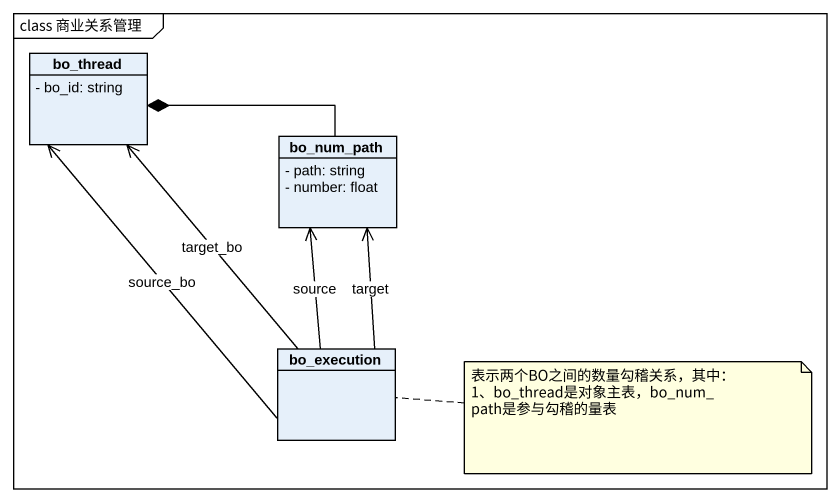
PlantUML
@startuml
mainframe class 商业关系管理
hide circle
hide empty members
skinparam classAttributeIconSize 0
class bo_thread {
  - bo_id: string
}
class bo_num_path {
  - path: string
  - number: float
}
class bo_execution
bo_num_path -left-* bo_thread
bo_execution -up-> bo_thread : target_bo
bo_execution -up-> bo_thread : source_bo
bo_execution -up-> bo_num_path : source
bo_execution -up-> bo_num_path : target
note right of bo_execution
  表示两个BO之间的数量勾稽关系，其中：
  1、bo_thread是对象主表，bo_num_path是参与勾稽的量表
end note
@enduml
